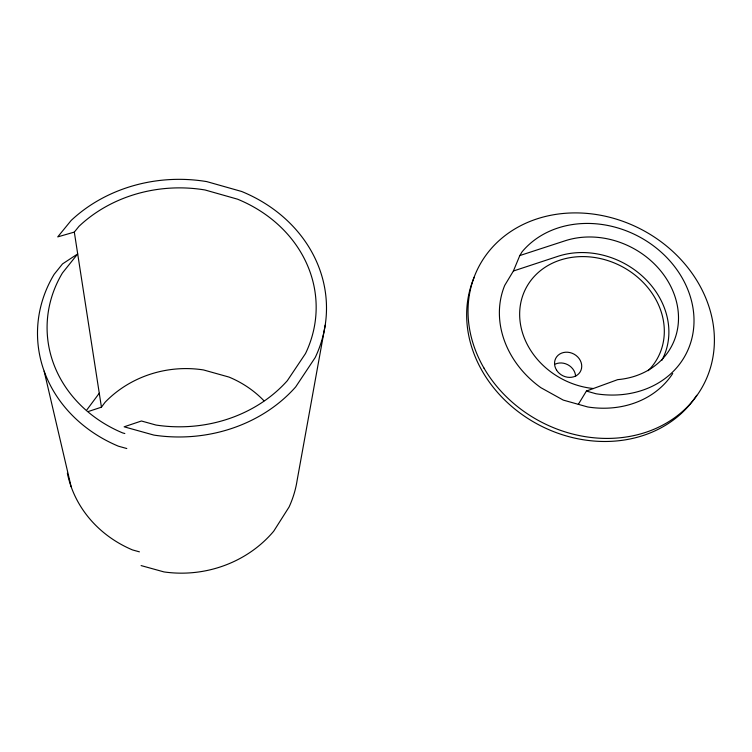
<?xml version="1.0" encoding="UTF-8"?>
<svg xmlns="http://www.w3.org/2000/svg" width="752" height="752" viewBox="0 0 752 752"><rect width="100%" height="100%" fill="white"/><g stroke="black" fill="none" stroke-linecap="round" stroke-linejoin="round"><path stroke-width="1.13" d="M325.193 325.212L297.134 480.312A114.746 105.731 -6.8 0 1 289.088 506.989L273.709 531.203A114.746 105.731 -6.8 0 1 164.002 571.924L141.103 565.589M672.72 373.518A95.156 81.338 27.7 0 1 587.744 406.973L563.267 400.102L540.867 387.684A95.156 81.338 27.7 0 1 504.724 285.384L513.39 271.011L519.811 255.558L522.076 251.817A97.111 82.485 27.5 0 1 684 281.295A97.111 82.485 27.5 0 1 596.016 393.766L586.41 391.068L578.335 404.332M88.586 411.419L101.435 407.189L105.045 402.311A106.436 98.07 -6.8 0 1 203.482 369.937L229.012 377.081A106.436 98.07 -6.8 0 1 263.971 400.778M86.922 409.793L99.273 393.211M74.316 232.095L79.007 226.305A136.732 119.474 -0.1 0 1 205.033 189.974L237.519 199.167A136.732 119.474 -0.1 0 1 305.5 353.562L287.311 380.709A136.732 119.474 -0.1 0 1 155.993 425.049L141.442 420.998L124.136 426.807L153.897 435.098A147.411 128.818 -0.1 0 0 295.686 386.913L315.191 357.567A147.411 128.818 -0.1 0 0 241.674 191.487L206.781 181.617A147.411 128.818 -0.1 0 0 71.139 220.477L57.744 236.889L74.316 232.095L101.435 407.189M586.41 391.068L617.702 379.638A80.915 68.714 27.5 0 0 673.914 293.553A80.915 68.714 27.5 0 0 565.166 240.762L519.811 255.558M513.39 271.011L557.909 256.329A79.28 67.765 27.6 0 1 645.648 279.283A79.28 67.765 27.6 0 1 661.798 360.434M139.421 551.846L132.54 549.938A117.998 108.194 -5.8 0 1 67.36 473.234M124.832 433.528L122.689 432.936A132.925 116.964 -0.6 0 1 62.435 272.976L77.7 253.913L62.519 263.914L54.135 274.339A142.325 125.462 -0.8 0 0 118.412 446.199L126.797 448.53M44.152 371.187L71.111 486.647M593.478 388.54A74.523 63.694 27.6 0 1 521.296 300.546A74.523 63.694 27.6 0 1 623.276 267.27A74.523 63.694 27.6 0 1 648.158 370.698M696.709 395.308A126.289 108.156 27.7 0 1 538.423 424.636A126.289 108.156 27.7 0 1 474.221 277.244M555.343 364.071A13.762 12.032 28.5 0 1 575.609 376.489M483.968 368.085A126.928 108.532 27.7 0 0 697.33 394.922A126.928 108.532 27.7 0 0 592.35 213.972A126.928 108.532 27.7 0 0 483.968 368.085M556.546 370.097A13.987 12.173 28.3 0 0 580.093 372.033A13.987 12.173 28.3 0 0 567.779 352.237A13.987 12.173 28.3 0 0 556.546 370.097"/></g></svg>
